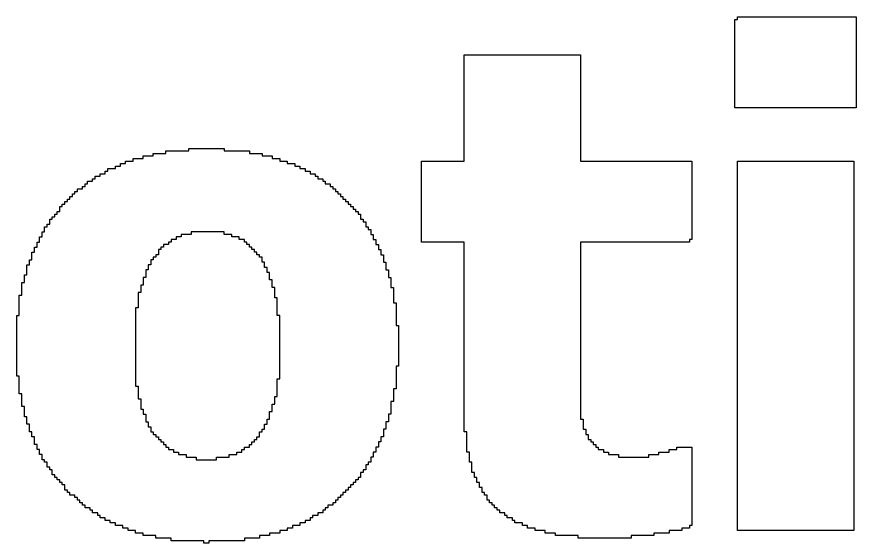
# Model space of a CAD drawing. Header units: inches. Extents: x 0.67 to 2.91, y 19.19 to 21.69.
# Drawn here: x 1.7425 to 2.1219, y 20.7983 to 21.036 of the extents above; entities that cross this region are included whole.
import ezdxf

# ---------------------------------------------------------------- set-up
doc = ezdxf.new("R2010")
doc.units = ezdxf.units.IN
doc.header["$LTSCALE"] = 1.21
doc.header["$MEASUREMENT"] = 0
doc.layers.add('R2V', color=7, linetype='Continuous')

msp = doc.modelspace()

# ---------------------------------------------------------------- linework, layer by layer
at = {"layer": 'R2V', "color": 5}
for points in [[(2.12195, 21.03605, 0), (2.12195, 20.9949, 0), (2.06709, 20.9949, 0), (2.06709, 21.0349, 0), (2.06823, 21.0349, 0), (2.06823, 21.03605, 0), (2.12195, 21.03605, 0)], [(1.99738, 21.0189, 0), (1.99738, 20.9709, 0), (2.04766, 20.9709, 0), (2.04766, 20.93547, 0), (2.04652, 20.93547, 0), (2.04652, 20.93433, 0), (1.99738, 20.93433, 0), (1.99738, 20.85433, 0), (1.99852, 20.85433, 0), (1.99852, 20.84976, 0), (1.99966, 20.84976, 0), (1.99966, 20.84747, 0), (2.0008, 20.84747, 0), (2.0008, 20.84519, 0), (2.00195, 20.84519, 0), (2.00195, 20.84405, 0), (2.00309, 20.84405, 0), (2.00309, 20.8429, 0), (2.00423, 20.8429, 0), (2.00423, 20.84176, 0), (2.00538, 20.84176, 0), (2.00538, 20.84062, 0), (2.00766, 20.84062, 0), (2.00766, 20.83947, 0), (2.00995, 20.83947, 0), (2.00995, 20.83833, 0), (2.01452, 20.83833, 0), (2.01452, 20.83719, 0), (2.02823, 20.83719, 0), (2.02823, 20.83833, 0), (2.0328, 20.83833, 0), (2.0328, 20.83947, 0), (2.03738, 20.83947, 0), (2.03738, 20.84062, 0), (2.0408, 20.84062, 0), (2.0408, 20.84176, 0), (2.04766, 20.84176, 0), (2.04766, 20.80633, 0), (2.04652, 20.80633, 0), (2.04652, 20.80519, 0), (2.04309, 20.80519, 0), (2.04309, 20.80405, 0), (2.03738, 20.80405, 0), (2.03738, 20.8029, 0), (2.03052, 20.8029, 0), (2.03052, 20.80176, 0), (2.02023, 20.80176, 0), (2.02023, 20.80062, 0), (1.99623, 20.80062, 0), (1.99623, 20.80176, 0), (1.98595, 20.80176, 0), (1.98595, 20.8029, 0), (1.98138, 20.8029, 0), (1.98138, 20.80405, 0), (1.9768, 20.80405, 0), (1.9768, 20.80519, 0), (1.97338, 20.80519, 0), (1.97338, 20.80633, 0), (1.97109, 20.80633, 0), (1.97109, 20.80747, 0), (1.96766, 20.80747, 0), (1.96766, 20.80862, 0), (1.96652, 20.80862, 0), (1.96652, 20.80976, 0), (1.96423, 20.80976, 0), (1.96423, 20.8109, 0), (1.96309, 20.8109, 0), (1.96309, 20.81205, 0), (1.9608, 20.81205, 0), (1.9608, 20.81319, 0), (1.95966, 20.81319, 0), (1.95966, 20.81433, 0), (1.95852, 20.81433, 0), (1.95852, 20.81547, 0), (1.95738, 20.81547, 0), (1.95738, 20.81662, 0), (1.95623, 20.81662, 0), (1.95623, 20.81776, 0), (1.95509, 20.81776, 0), (1.95509, 20.82005, 0), (1.95395, 20.82005, 0), (1.95395, 20.82119, 0), (1.9528, 20.82119, 0), (1.9528, 20.82347, 0), (1.95166, 20.82347, 0), (1.95166, 20.82576, 0), (1.95052, 20.82576, 0), (1.95052, 20.82805, 0), (1.94938, 20.82805, 0), (1.94938, 20.83033, 0), (1.94823, 20.83033, 0), (1.94823, 20.8349, 0), (1.94709, 20.8349, 0), (1.94709, 20.83947, 0), (1.94595, 20.83947, 0), (1.94595, 20.84862, 0), (1.9448, 20.84862, 0), (1.9448, 20.93433, 0), (1.92538, 20.93433, 0), (1.92538, 20.9709, 0), (1.9448, 20.9709, 0), (1.9448, 21.0189, 0), (1.99738, 21.0189, 0)], [(1.83623, 20.97662, 0), (1.83623, 20.97547, 0), (1.84766, 20.97547, 0), (1.84766, 20.97433, 0), (1.85338, 20.97433, 0), (1.85338, 20.97319, 0), (1.85795, 20.97319, 0), (1.85795, 20.97205, 0), (1.86138, 20.97205, 0), (1.86138, 20.9709, 0), (1.8648, 20.9709, 0), (1.8648, 20.96976, 0), (1.86823, 20.96976, 0), (1.86823, 20.96862, 0), (1.87052, 20.96862, 0), (1.87052, 20.96747, 0), (1.8728, 20.96747, 0), (1.8728, 20.96633, 0), (1.87509, 20.96633, 0), (1.87509, 20.96519, 0), (1.87738, 20.96519, 0), (1.87738, 20.96405, 0), (1.87852, 20.96405, 0), (1.87852, 20.9629, 0), (1.8808, 20.9629, 0), (1.8808, 20.96176, 0), (1.88195, 20.96176, 0), (1.88195, 20.96062, 0), (1.88423, 20.96062, 0), (1.88423, 20.95947, 0), (1.88538, 20.95947, 0), (1.88538, 20.95833, 0), (1.88652, 20.95833, 0), (1.88652, 20.95719, 0), (1.88766, 20.95719, 0), (1.88766, 20.95605, 0), (1.8888, 20.95605, 0), (1.8888, 20.9549, 0), (1.88995, 20.9549, 0), (1.88995, 20.95376, 0), (1.89109, 20.95376, 0), (1.89109, 20.95262, 0), (1.89223, 20.95262, 0), (1.89223, 20.95147, 0), (1.89338, 20.95147, 0), (1.89338, 20.95033, 0), (1.89452, 20.95033, 0), (1.89452, 20.94919, 0), (1.89566, 20.94919, 0), (1.89566, 20.94805, 0), (1.8968, 20.94805, 0), (1.8968, 20.9469, 0), (1.89795, 20.9469, 0), (1.89795, 20.94462, 0), (1.89909, 20.94462, 0), (1.89909, 20.94347, 0), (1.90023, 20.94347, 0), (1.90023, 20.94119, 0), (1.90138, 20.94119, 0), (1.90138, 20.94005, 0), (1.90252, 20.94005, 0), (1.90252, 20.93776, 0), (1.90366, 20.93776, 0), (1.90366, 20.93547, 0), (1.9048, 20.93547, 0), (1.9048, 20.93319, 0), (1.90595, 20.93319, 0), (1.90595, 20.9309, 0), (1.90709, 20.9309, 0), (1.90709, 20.92862, 0), (1.90823, 20.92862, 0), (1.90823, 20.92519, 0), (1.90938, 20.92519, 0), (1.90938, 20.92176, 0), (1.91052, 20.92176, 0), (1.91052, 20.91833, 0), (1.91166, 20.91833, 0), (1.91166, 20.91376, 0), (1.9128, 20.91376, 0), (1.9128, 20.9069, 0), (1.91395, 20.9069, 0), (1.91395, 20.89662, 0), (1.91509, 20.89662, 0), (1.91509, 20.87833, 0), (1.91395, 20.87833, 0), (1.91395, 20.86805, 0), (1.9128, 20.86805, 0), (1.9128, 20.86233, 0), (1.91166, 20.86233, 0), (1.91166, 20.85662, 0), (1.91052, 20.85662, 0), (1.91052, 20.85319, 0), (1.90938, 20.85319, 0), (1.90938, 20.84976, 0), (1.90823, 20.84976, 0), (1.90823, 20.84633, 0), (1.90709, 20.84633, 0), (1.90709, 20.84405, 0), (1.90595, 20.84405, 0), (1.90595, 20.84176, 0), (1.9048, 20.84176, 0), (1.9048, 20.83947, 0), (1.90366, 20.83947, 0), (1.90366, 20.83719, 0), (1.90252, 20.83719, 0), (1.90252, 20.8349, 0), (1.90138, 20.8349, 0), (1.90138, 20.83376, 0), (1.90023, 20.83376, 0), (1.90023, 20.83147, 0), (1.89909, 20.83147, 0), (1.89909, 20.83033, 0), (1.89795, 20.83033, 0), (1.89795, 20.82805, 0), (1.8968, 20.82805, 0), (1.8968, 20.8269, 0), (1.89566, 20.8269, 0), (1.89566, 20.82576, 0), (1.89452, 20.82576, 0), (1.89452, 20.82462, 0), (1.89338, 20.82462, 0), (1.89338, 20.82347, 0), (1.89223, 20.82347, 0), (1.89223, 20.82233, 0), (1.89109, 20.82233, 0), (1.89109, 20.82119, 0), (1.88995, 20.82119, 0), (1.88995, 20.82005, 0), (1.8888, 20.82005, 0), (1.8888, 20.8189, 0), (1.88766, 20.8189, 0), (1.88766, 20.81776, 0), (1.88652, 20.81776, 0), (1.88652, 20.81662, 0), (1.88538, 20.81662, 0), (1.88538, 20.81547, 0), (1.88309, 20.81547, 0), (1.88309, 20.81433, 0), (1.88195, 20.81433, 0), (1.88195, 20.81319, 0), (1.8808, 20.81319, 0), (1.8808, 20.81205, 0), (1.87852, 20.81205, 0), (1.87852, 20.8109, 0), (1.87623, 20.8109, 0), (1.87623, 20.80976, 0), (1.87509, 20.80976, 0), (1.87509, 20.80862, 0), (1.8728, 20.80862, 0), (1.8728, 20.80747, 0), (1.87052, 20.80747, 0), (1.87052, 20.80633, 0), (1.86709, 20.80633, 0), (1.86709, 20.80519, 0), (1.8648, 20.80519, 0), (1.8648, 20.80405, 0), (1.86138, 20.80405, 0), (1.86138, 20.8029, 0), (1.8568, 20.8029, 0), (1.8568, 20.80176, 0), (1.85223, 20.80176, 0), (1.85223, 20.80062, 0), (1.84538, 20.80062, 0), (1.84538, 20.79947, 0), (1.82938, 20.79947, 0), (1.82938, 20.79833, 0), (1.82709, 20.79833, 0), (1.82709, 20.79947, 0), (1.81223, 20.79947, 0), (1.81223, 20.80062, 0), (1.80538, 20.80062, 0), (1.80538, 20.80176, 0), (1.79966, 20.80176, 0), (1.79966, 20.8029, 0), (1.79623, 20.8029, 0), (1.79623, 20.80405, 0), (1.7928, 20.80405, 0), (1.7928, 20.80519, 0), (1.79052, 20.80519, 0), (1.79052, 20.80633, 0), (1.78709, 20.80633, 0), (1.78709, 20.80747, 0), (1.7848, 20.80747, 0), (1.7848, 20.80862, 0), (1.78252, 20.80862, 0), (1.78252, 20.80976, 0), (1.78023, 20.80976, 0), (1.78023, 20.8109, 0), (1.77909, 20.8109, 0), (1.77909, 20.81205, 0), (1.7768, 20.81205, 0), (1.7768, 20.81319, 0), (1.77566, 20.81319, 0), (1.77566, 20.81433, 0), (1.77338, 20.81433, 0), (1.77338, 20.81547, 0), (1.77223, 20.81547, 0), (1.77223, 20.81662, 0), (1.77109, 20.81662, 0), (1.77109, 20.81776, 0), (1.76995, 20.81776, 0), (1.76995, 20.8189, 0), (1.7688, 20.8189, 0), (1.7688, 20.82005, 0), (1.76652, 20.82005, 0), (1.76652, 20.82119, 0), (1.76538, 20.82119, 0), (1.76538, 20.82233, 0), (1.76423, 20.82233, 0), (1.76423, 20.82462, 0), (1.76309, 20.82462, 0), (1.76309, 20.82576, 0), (1.76195, 20.82576, 0), (1.76195, 20.8269, 0), (1.7608, 20.8269, 0), (1.7608, 20.82805, 0), (1.75966, 20.82805, 0), (1.75966, 20.82919, 0), (1.75852, 20.82919, 0), (1.75852, 20.83147, 0), (1.75738, 20.83147, 0), (1.75738, 20.83262, 0), (1.75623, 20.83262, 0), (1.75623, 20.8349, 0), (1.75509, 20.8349, 0), (1.75509, 20.83605, 0), (1.75395, 20.83605, 0), (1.75395, 20.83833, 0), (1.7528, 20.83833, 0), (1.7528, 20.84062, 0), (1.75166, 20.84062, 0), (1.75166, 20.8429, 0), (1.75052, 20.8429, 0), (1.75052, 20.84633, 0), (1.74938, 20.84633, 0), (1.74938, 20.84862, 0), (1.74823, 20.84862, 0), (1.74823, 20.85205, 0), (1.74709, 20.85205, 0), (1.74709, 20.85547, 0), (1.74595, 20.85547, 0), (1.74595, 20.86005, 0), (1.7448, 20.86005, 0), (1.7448, 20.86576, 0), (1.74366, 20.86576, 0), (1.74366, 20.87376, 0), (1.74252, 20.87376, 0), (1.74252, 20.90119, 0), (1.74366, 20.90119, 0), (1.74366, 20.91033, 0), (1.7448, 20.91033, 0), (1.7448, 20.91605, 0), (1.74595, 20.91605, 0), (1.74595, 20.91947, 0), (1.74709, 20.91947, 0), (1.74709, 20.92405, 0), (1.74823, 20.92405, 0), (1.74823, 20.92633, 0), (1.74938, 20.92633, 0), (1.74938, 20.92976, 0), (1.75052, 20.92976, 0), (1.75052, 20.93205, 0), (1.75166, 20.93205, 0), (1.75166, 20.93433, 0), (1.7528, 20.93433, 0), (1.7528, 20.93662, 0), (1.75395, 20.93662, 0), (1.75395, 20.9389, 0), (1.75509, 20.9389, 0), (1.75509, 20.94119, 0), (1.75623, 20.94119, 0), (1.75623, 20.94233, 0), (1.75738, 20.94233, 0), (1.75738, 20.94462, 0), (1.75852, 20.94462, 0), (1.75852, 20.94576, 0), (1.75966, 20.94576, 0), (1.75966, 20.9469, 0), (1.7608, 20.9469, 0), (1.7608, 20.94805, 0), (1.76195, 20.94805, 0), (1.76195, 20.95033, 0), (1.76309, 20.95033, 0), (1.76309, 20.95147, 0), (1.76423, 20.95147, 0), (1.76423, 20.95262, 0), (1.76538, 20.95262, 0), (1.76538, 20.95376, 0), (1.76652, 20.95376, 0), (1.76652, 20.9549, 0), (1.76766, 20.9549, 0), (1.76766, 20.95605, 0), (1.7688, 20.95605, 0), (1.7688, 20.95719, 0), (1.76995, 20.95719, 0), (1.76995, 20.95833, 0), (1.77223, 20.95833, 0), (1.77223, 20.95947, 0), (1.77338, 20.95947, 0), (1.77338, 20.96062, 0), (1.77452, 20.96062, 0), (1.77452, 20.96176, 0), (1.7768, 20.96176, 0), (1.7768, 20.9629, 0), (1.77795, 20.9629, 0), (1.77795, 20.96405, 0), (1.78023, 20.96405, 0), (1.78023, 20.96519, 0), (1.78252, 20.96519, 0), (1.78252, 20.96633, 0), (1.78366, 20.96633, 0), (1.78366, 20.96747, 0), (1.78709, 20.96747, 0), (1.78709, 20.96862, 0), (1.78938, 20.96862, 0), (1.78938, 20.96976, 0), (1.79166, 20.96976, 0), (1.79166, 20.9709, 0), (1.79509, 20.9709, 0), (1.79509, 20.97205, 0), (1.79966, 20.97205, 0), (1.79966, 20.97319, 0), (1.80423, 20.97319, 0), (1.80423, 20.97433, 0), (1.80995, 20.97433, 0), (1.80995, 20.97547, 0), (1.82023, 20.97547, 0), (1.82023, 20.97662, 0), (1.83623, 20.97662, 0)], [(2.1208, 20.9709, 0), (2.1208, 20.80405, 0), (2.06823, 20.80405, 0), (2.06823, 20.9709, 0), (2.1208, 20.9709, 0)], [(1.83623, 20.9389, 0), (1.82138, 20.9389, 0), (1.82138, 20.93776, 0), (1.8168, 20.93776, 0), (1.8168, 20.93662, 0), (1.81452, 20.93662, 0), (1.81452, 20.93547, 0), (1.81223, 20.93547, 0), (1.81223, 20.93433, 0), (1.81109, 20.93433, 0), (1.81109, 20.93319, 0), (1.8088, 20.93319, 0), (1.8088, 20.93205, 0), (1.80766, 20.93205, 0), (1.80766, 20.9309, 0), (1.80652, 20.9309, 0), (1.80652, 20.92862, 0), (1.80538, 20.92862, 0), (1.80538, 20.92747, 0), (1.80423, 20.92747, 0), (1.80423, 20.92633, 0), (1.80309, 20.92633, 0), (1.80309, 20.92405, 0), (1.80195, 20.92405, 0), (1.80195, 20.92176, 0), (1.8008, 20.92176, 0), (1.8008, 20.91833, 0), (1.79966, 20.91833, 0), (1.79966, 20.9149, 0), (1.79852, 20.9149, 0), (1.79852, 20.91147, 0), (1.79738, 20.91147, 0), (1.79738, 20.90462, 0), (1.79623, 20.90462, 0), (1.79623, 20.86919, 0), (1.79738, 20.86919, 0), (1.79738, 20.86347, 0), (1.79852, 20.86347, 0), (1.79852, 20.8589, 0), (1.79966, 20.8589, 0), (1.79966, 20.85662, 0), (1.8008, 20.85662, 0), (1.8008, 20.85319, 0), (1.80195, 20.85319, 0), (1.80195, 20.8509, 0), (1.80309, 20.8509, 0), (1.80309, 20.84862, 0), (1.80423, 20.84862, 0), (1.80423, 20.84747, 0), (1.80538, 20.84747, 0), (1.80538, 20.84633, 0), (1.80652, 20.84633, 0), (1.80652, 20.84519, 0), (1.80766, 20.84519, 0), (1.80766, 20.84405, 0), (1.8088, 20.84405, 0), (1.8088, 20.8429, 0), (1.80995, 20.8429, 0), (1.80995, 20.84176, 0), (1.81109, 20.84176, 0), (1.81109, 20.84062, 0), (1.81338, 20.84062, 0), (1.81338, 20.83947, 0), (1.81566, 20.83947, 0), (1.81566, 20.83833, 0), (1.81909, 20.83833, 0), (1.81909, 20.83719, 0), (1.82366, 20.83719, 0), (1.82366, 20.83605, 0), (1.8328, 20.83605, 0), (1.8328, 20.83719, 0), (1.83852, 20.83719, 0), (1.83852, 20.83833, 0), (1.84195, 20.83833, 0), (1.84195, 20.83947, 0), (1.84423, 20.83947, 0), (1.84423, 20.84062, 0), (1.84538, 20.84062, 0), (1.84538, 20.84176, 0), (1.84766, 20.84176, 0), (1.84766, 20.8429, 0), (1.8488, 20.8429, 0), (1.8488, 20.84405, 0), (1.84995, 20.84405, 0), (1.84995, 20.84519, 0), (1.85109, 20.84519, 0), (1.85109, 20.84633, 0), (1.85223, 20.84633, 0), (1.85223, 20.84862, 0), (1.85338, 20.84862, 0), (1.85338, 20.84976, 0), (1.85452, 20.84976, 0), (1.85452, 20.85205, 0), (1.85566, 20.85205, 0), (1.85566, 20.85433, 0), (1.8568, 20.85433, 0), (1.8568, 20.85776, 0), (1.85795, 20.85776, 0), (1.85795, 20.86119, 0), (1.85909, 20.86119, 0), (1.85909, 20.86462, 0), (1.86023, 20.86462, 0), (1.86023, 20.87262, 0), (1.86138, 20.87262, 0), (1.86138, 20.90119, 0), (1.86023, 20.90119, 0), (1.86023, 20.90919, 0), (1.85909, 20.90919, 0), (1.85909, 20.91376, 0), (1.85795, 20.91376, 0), (1.85795, 20.91719, 0), (1.8568, 20.91719, 0), (1.8568, 20.92062, 0), (1.85566, 20.92062, 0), (1.85566, 20.9229, 0), (1.85452, 20.9229, 0), (1.85452, 20.92519, 0), (1.85338, 20.92519, 0), (1.85338, 20.92747, 0), (1.85223, 20.92747, 0), (1.85223, 20.92862, 0), (1.85109, 20.92862, 0), (1.85109, 20.92976, 0), (1.84995, 20.92976, 0), (1.84995, 20.9309, 0), (1.8488, 20.9309, 0), (1.8488, 20.93205, 0), (1.84766, 20.93205, 0), (1.84766, 20.93319, 0), (1.84652, 20.93319, 0), (1.84652, 20.93433, 0), (1.84538, 20.93433, 0), (1.84538, 20.93547, 0), (1.84309, 20.93547, 0), (1.84309, 20.93662, 0), (1.83966, 20.93662, 0), (1.83966, 20.93776, 0), (1.83623, 20.93776, 0), (1.83623, 20.9389, 0)]]:
    msp.add_polyline3d(points, dxfattribs=at)

doc.saveas('drawing.dxf')
